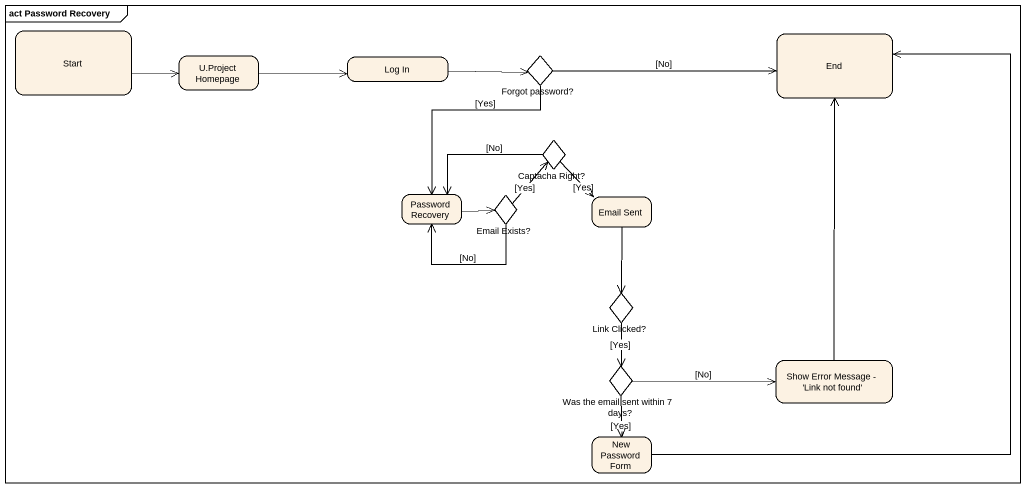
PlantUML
@startuml
mainframe act Password Recovery
hide empty description
state "Start" as Start_
state "U.Project Homepage" as U_Project_Homepage
state "Log In" as Log_In
state "Forgot password?" as Forgot_password <<choice>>
state "End" as End_
state "Captacha Right?" as Captacha_Right <<choice>>
state "Password Recovery" as Password_Recovery
state "Email Exists?" as Email_Exists <<choice>>
state "Email Sent" as Email_Sent
state "Link Clicked?" as Link_Clicked <<choice>>
state "Was the email sent within 7 days?" as Was_the_email_sent_within_7 <<choice>>
state "Show Error Message - 'Link not found'" as Show_Error_Message_Link_not
state "New Password Form" as New_Password_Form
Start_ -right-> U_Project_Homepage
U_Project_Homepage -right-> Log_In
Log_In -right-> Forgot_password
Forgot_password -right-> End_ : [No]
Forgot_password --> Password_Recovery : [Yes]
Captacha_Right -left-> Password_Recovery : [No]
Captacha_Right --> Email_Sent : [Yes]
Password_Recovery -right-> Email_Exists
Email_Exists -up-> Captacha_Right : [Yes]
Email_Exists -left-> Password_Recovery : [No]
Email_Sent --> Link_Clicked
Link_Clicked --> Was_the_email_sent_within_7 : [Yes]
Was_the_email_sent_within_7 -right-> Show_Error_Message_Link_not : [No]
Was_the_email_sent_within_7 --> New_Password_Form : [Yes]
Show_Error_Message_Link_not -up-> End_
New_Password_Form -up-> End_
@enduml
